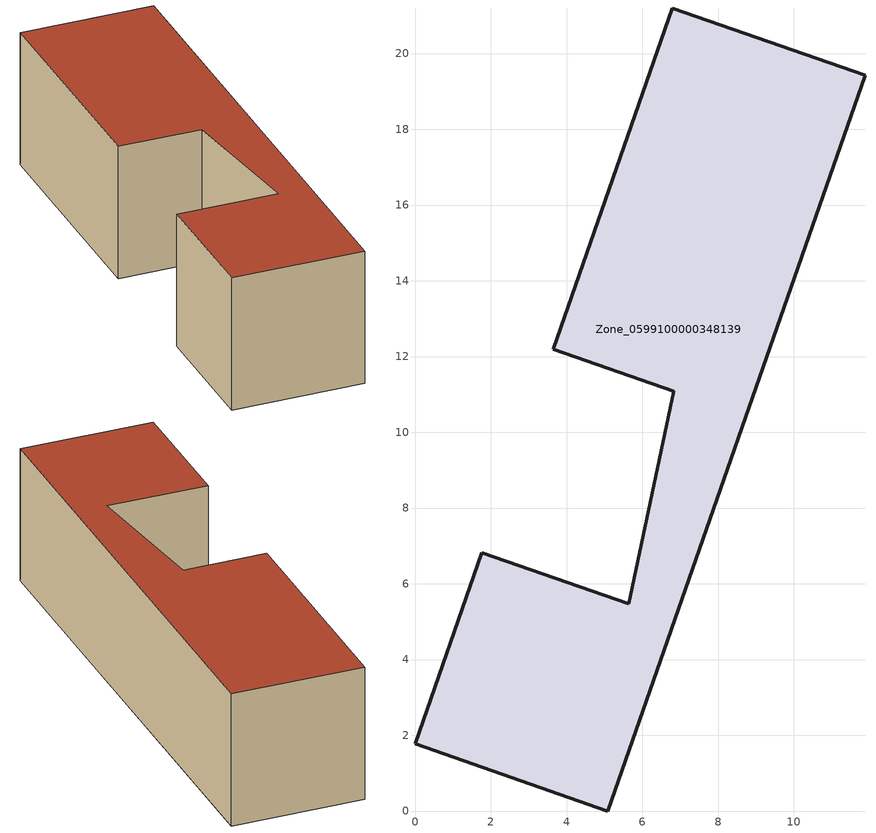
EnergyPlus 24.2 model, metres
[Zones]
Zone_0599100000348139
 floor ground (C_G): 6.83,11.08 3.64,12.19 6.79,21.2 11.89,19.43 5.09,0 0,1.78 1.76,6.82 5.64,5.47 z0
 wall outside (C_F): 11.89,19.43 6.79,21.2 3.64,12.19 6.83,11.08 5.64,5.47 1.76,6.82 0,1.78 5.09,0 11.89,19.43 z0:5.64
 roof outside (C_R): 0,1.78 5.09,0 11.89,19.43 6.79,21.2 3.64,12.19 6.83,11.08 5.64,5.47 1.76,6.82 z5.64
[BUILDING]
Pand.0599100000348139: North Axis=0; Terrain=City; Loads Convergence Tolerance Value=0.04; Temperature Convergence Tolerance Value=0.4; Solar Distribution=FullExterior; Maximum Number of Warmup Days=25; Minimum Number of Warmup Days=1
[Site:Location]
Rotterdam.The.Hague.AP_ZH_NLD Design_Conditions: Latitude=51.96; Longitude=4.45; Time Zone=1; Elevation=-4.5
[SITE:GROUNDTEMPERATURE:BUILDINGSURFACE]
18, 18, 18, 18, 18, 18, 18, 18, 18, 18, 18, 18
[MATERIAL] Thermal Absorptance=0.9; Solar Absorptance=0.7; Visible Absorptance=0.7
Name | Roughness | Thickness | Conductivity | Density | Specific Heat
G.TI.1992-2005 | MediumSmooth | 0.15 | 0.06 | 540 | 1210
F.TI.1992-2005 | Rough | 0.3 | 0.12 | 1920 | 840
R.TI.1992-2005 | MediumRough | 0.2 | 0.08 | 1500 | 1000
[CONSTRUCTION]
C_G: G.TI.1992-2005
C_F: F.TI.1992-2005
C_R: R.TI.1992-2005
[ZONE]
Zone_0599100000348139: Type=1; Multiplier=1; Ceiling Height=Autocalculate; Volume=Autocalculate; Floor Area=autocalculate; Part of Total Floor Area=Yes
[ZONEINFILTRATION:DESIGNFLOWRATE]
Infil_Zone_0599100000348139: Zone or ZoneList or Space or SpaceList=Zone_0599100000348139; Schedule=AlwaysOn; Design Flow Rate Calculation Method=Flow/Area; Flow Rate per Floor Area=0.0015; Constant Term Coefficient=1; Temperature Term Coefficient=0; Velocity Term Coefficient=0; Velocity Squared Term Coefficient=0
[HVACTEMPLATE:ZONE:IDEALLOADSAIRSYSTEM]
Zone_0599100000348139: Maximum Heating Supply Air Temperature=50; Minimum Cooling Supply Air Temperature=13; Maximum Heating Supply Air Humidity Ratio=0.0156; Minimum Cooling Supply Air Humidity Ratio=0.0077; Heating Limit=NoLimit; Cooling Limit=NoLimit; Dehumidification Control Type=ConstantSensibleHeatRatio; Cooling Sensible Heat Ratio=0.7; Dehumidification Setpoint=60; Humidification Control Type=None; Humidification Setpoint=30; Outdoor Air Method=None; Outdoor Air Flow Rate per Person=0.00944; Outdoor Air Flow Rate per Zone Floor Area=0; Outdoor Air Flow Rate per Zone=0; Demand Controlled Ventilation Type=None; Outdoor Air Economizer Type=NoEconomizer; Heat Recovery Type=None; Sensible Heat Recovery Effectiveness=0.7; Latent Heat Recovery Effectiveness=0.65
[ZONECONTROL:THERMOSTAT]
ThermostatControl_Zone_0599100000348139: Zone or ZoneList=Zone_0599100000348139; Control Type Schedule=DualSetpointControlType; Control 1=Thermostat_Zone_0599100000348139; Temperature Difference Between Cutout And Setpoint=0
[THERMOSTATSETPOINT:DUALSETPOINT]
Thermostat_Zone_0599100000348139: Heating Setpoint Temperature Schedule=HeatingSetpoint_Zone_0599100000348139; Cooling Setpoint Temperature Schedule=CoolingSetpoint_Zone_0599100000348139
[SCHEDULE:COMPACT]
HeatingSetpoint_Zone_0599100000348139: Through: 12/31, For: AllDays, Until: 24:00, 21
CoolingSetpoint_Zone_0599100000348139: Through: 12/31, For: AllDays, Until: 24:00, 24
DualSetpointControlType: Through: 12/31, For: AllDays, Until: 24:00, 4
AlwaysOn: Through: 12/31, For: AllDays, Until: 24:00, 1
